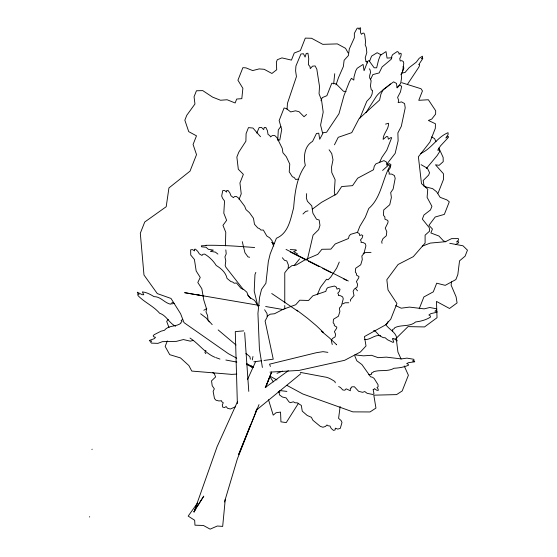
<?xml version="1.0" encoding="UTF-8"?>
<svg xmlns="http://www.w3.org/2000/svg" width="557" height="557" viewBox="0 0 557 557"><rect width="100%" height="100%" fill="white"/><g stroke="black" fill="none" stroke-linecap="round" stroke-linejoin="round"><path stroke-width="0.84" d="M284.759 308.996L284.759 305.542M284.759 302.945L284.773 272.728L288.157 268.397L288.415 265.069L286.778 260.927L284.543 260.342L282.302 257.731M333.664 83.926L334.729 73.726M277.769 139.835L278.312 129.934L280.86 126.432M287.071 109.297L287.454 103.303L296.435 76.643L295.607 70.885L295.92 66.018L300.912 54.022L303.468 53.737L305.083 57.072L306.259 53.43L307.924 53.249L308.745 58.582L308.355 64.668L309.964 66.478L310.291 68.636L312.484 66.199L315.095 65.914L316.815 69.152L319.523 86.481L319.05 93.785L321.556 100.149L323.199 112.131L320.588 125.074L322.531 132.956M306.642 193.641L306.35 197.916L307.415 201.293L311.774 205.853L312.895 213.199L316.487 219.193L319.147 220.008L319.969 225.397L318.646 229.672L313.062 235.158L307.36 259.618M225.265 499.344L222.675 526.407L217.307 526.017L210.128 529.15L203.458 525.488L194.971 525.181L194.665 520.266L188.182 516.102L197.443 503.11L194.017 511.994L196.238 508.388M386.92 165.373L387.101 163.751L395.157 153.384L398.116 140.803L397.872 132.921L401.305 126.335L405.204 107.891L404.584 103.553L401.569 101.91L398.171 102.613L398.666 100.323L397.601 97.419L400.462 91.933L401.681 86.265L399.752 85.214L397.002 87.804L396.535 83.453L393.59 81.844L383.265 89.566L380.974 93.959L379.596 100.037L359.007 118.745L351.752 132.65L338.238 137.314L334.451 144.813M451.525 281.863L451.114 285.128L456.086 296.797L457.081 302.911L449.52 308.487L436.479 301.428L437.029 317.713L424.538 326.931L408.037 326.618L396.208 338.301L397.935 352.052L401.075 359M350.353 301.198L350.555 299.652L354.022 295.558L353.131 291.255L354.273 289.111L357.072 287.175L357.587 284.265L356.431 281.557L358.708 277.894L358.938 276.571L356.403 275.033L356.431 273.494L355.324 272.129L355.672 268.265L360.734 264.777L362.287 259.555L361.848 255.976L363.93 253.519L365.914 245.797L365.35 243.757L363.268 242.58L361.006 242.399L361.256 241.446L360.442 239.983L362.182 237.936L362.802 235.569L361.472 234.81L359.711 235.576L359.244 233.557L357.211 232.401L350.534 234.372L349.148 236.008L348.438 238.542L335.244 243.952L330.844 249.146L321.925 249.278L317.803 254.354L305.006 259.834L296.206 265.035L291.84 265.696L288.61 268.154M340.146 406.519L338.586 418.363L340.988 420.41L341.998 422.401L340.299 428.347L337.834 429.099L335.321 428.194L335.14 429.913L333.525 430.401L331.255 428.521L329.988 426.035L327.892 425.729L326.973 424.963L325.455 426.467L322.935 427.233L320.338 426.39L312.909 420.277L311.391 417.297L307.158 415.431L302.256 411.143L301.323 405.419L297.236 402.815L295.071 402.781L293.379 401.82L290.197 402.69L288.853 401.715L286.11 397.872L282.427 397.044L279.489 394.899L278.966 391.724M252.3 359.919L252.969 356.515M224.485 501.989L237.359 458.905L257.007 409.096M336.031 84.852L338.482 77.653L343.356 66.541L344.115 60.295L348.417 55.519L349.281 49.03L354.363 37.765L354.356 33.302L357.121 28.226L358.395 28.087L359.119 29.479L359.787 27.941L360.616 27.85L360.56 32.64L361.43 34.297L362.572 33.253L363.874 33.114L364.654 34.464L365.594 41.719L365.19 44.79L366.283 47.449L366.812 52.469L365.211 57.928L365.991 61.221L366.868 61.743L367.237 62.997M259.012 404.612L238.591 454.693L250.114 425.833M265.619 387.588L271.6 372.194M91.968 449.569L92.121 449.179M89.538 517.035L89.691 516.638M167.337 340.919L165.171 346.426L169.725 354.67L180.503 357.935L188.879 365.559L191.768 371.066L231.691 374.381L236.795 374.081M239.064 199.35L241.23 193.843L239.942 182.995L243.353 174.348L238.319 169.265L236.864 157.039L238.814 152.11L245.895 141.193L246.09 133.631L248.457 127.616L252.955 128.047L260.53 136.716M320.992 100.775L322.231 97.635L326.875 95.686L331.791 83.202L336.219 83.94L343.509 91.299L346.106 91.522M255.837 272.359L254.967 274.566L254.208 291.081L257.856 306.218M369.549 61.277L371.582 56.118L377.145 52.713L380.96 54.781M265.564 387.4L269.999 376.156M402.063 72.709L403.922 67.996L403.045 66.68M357.371 232.596L359.85 226.309L365.336 217.139L368.748 208.499C381.287 197.679 382.206 179.633 390.06 165.791L388.87 164.809L382.596 170.435M438.06 193.223L443.497 179.424L443.407 173.693L435.49 164.816L439.153 165.311L443.212 161.648L443.142 157.422L438.846 147.995M419.226 308.759L423.87 296.972L433.304 291.84L436.709 283.193L445.238 285.351L455.87 279.572L457.812 274.643L459.532 260.864L465.095 256.171L467.462 250.156L462.964 245.783L449.743 243.291M255.231 413.009L256.833 408.998M265.473 387.352L271.558 372.125M359.919 118.084L366.778 101.353L370.635 97.217L372.062 94.14L372.556 90.38L371.31 89.942L370.461 85.896L371.136 80.779L369.639 77.785L369.667 75.46L370.551 72.431L370.085 69.813L369.263 68.762M256.77 133.123L259.158 127.525L261.595 127.497L263.677 129.614L264.255 127.476L265.842 127.462L267.464 130.749L268.021 134.418L269.867 135.616L270.521 136.945L272.269 135.588L274.754 135.567L276.92 137.635L282.232 148.315L282.907 152.722L286.319 156.733L289.765 164.106L289.229 171.814L292.341 176.715L294.305 177.592L295.621 179.465L297.835 179.159L298.74 179.563M339.276 262.062L336.672 268.098L330.781 277.031L328.101 279.795L326.534 279.231L320.421 287.349L317.323 294.723M237.442 401.764L217.112 446.658L194.017 511.994L195.416 508.966L203.785 496.12L197.122 506.94M247.426 379.707L255.635 361.597M379.408 162.665L381.921 157.318L386.739 150.293L391.696 137.711L390.951 137.53L388.354 139.18L387.846 136.75L386.649 136.451L383.132 139.382C383.07 133.429 389.051 129.203 388.494 123.285L385.541 124.12M370.44 79.693L372.856 74.603L379.143 72.925L382.095 66.951L391.244 59.223L391.675 56.556L392.601 54.67L397.252 51.536L398.721 52.337L399.104 54.287L400.323 53.214L401.284 53.744L400.915 56.229L399.752 58.589L400.218 60.915L401.813 60.699L403.317 61.521L403.769 63.47L402.593 71.568L401.193 74.394L401.604 77.91L400.657 83.425L397.19 87.804M205.902 350.374L204.899 352.477L205.895 353.695M386.586 324.32L388.222 321.375M392.748 331.116L392.56 329.507L394.14 328.762L394.76 327.718C401.332 324.369 409.597 327.168 415.675 321.946C420.807 321.34 426.154 319.906 430.498 317.1L430.262 315.826L428.876 314.977L430.944 313.598L437.057 312.212L436.904 311.391L434.913 311.182L436.646 310.026L436.409 308.78L429.802 307.506L424.114 308.857L409.506 307.095L401.2 308.181L395.693 305.619M298.468 403.254L286.249 422.589L280.937 421.851L280.547 412.083L276.049 412.744L273.215 415.146L268.488 399.717M365.998 112.584L375.181 98.178C378.663 91.884 385.479 88.967 390.339 83.933M407.578 84.142L418.746 67.306L419.56 65.566L419.428 64.675L418.746 64.661L422.742 58.603L422.659 58.032L421.677 58.805L422.519 57.079L422.394 56.201L419.136 58.339L416.358 62.099L409.165 67.641L405.085 72.438L401.973 73.113L400.991 74.283M168.242 319.342L166.689 321.424L169.008 327.62M294.159 265.571L299.61 258.852M426.307 168.569L437.231 155.459L439.501 151.852L439.362 150.091L437.725 150.188L440.503 145.892L448.399 137.412L448.301 136.284L445.823 137.997L448.155 134.404L448.016 132.684C436.96 137.28 431.633 148.775 420.584 153.523M302.98 214.013L305.716 211.423L307.986 210.887M306.594 114.457L304.038 116.74L299.039 111.692L295.502 110.815L290.712 111.929L286.284 108.531L284.091 107.988L279.134 120.563L281.724 129.426L279.788 140.044L277.581 139.988M256.255 410.237L300.78 373.768M312.324 209.195L321.514 202.351L336.874 193.829L341.671 186.546L352.553 185.662L357.671 178.198L373.524 169.739L374.276 166.216L375.898 163.855L383.947 160.632L386.488 162.052L387.143 164.788L389.259 163.605L390.917 164.531L390.269 167.831L388.243 170.776L389.308 172.712L389.044 174.049L391.808 174.118L394.405 175.566L395.185 178.324L393.124 189.067L390.694 192.604L391.39 197.477L389.74 204.76L383.724 209.94L383.474 215.267L384.894 217.049L384.929 219.166L387.435 220.252L388.09 221.073L387.867 222.911L385.263 228.105L386.795 231.733L386.3 235.771L382.972 238.64L381.677 241.675L382.046 243.339M265.167 387.595L288.317 370.732M267.026 316.32L270.194 314.183L274.504 313.751L283.144 309.295L295.739 304.749L299.743 300.216L308.578 300.467L312.853 295.837L325.838 291.367L326.506 289.048L327.857 287.586L334.437 286.04L336.47 287.196L336.957 289.097L338.691 288.463L340.021 289.215L339.443 291.388L337.758 293.219L338.586 294.604L338.35 295.482L340.592 295.746L342.673 296.93L343.258 298.844L341.413 305.925L339.387 308.118L339.874 311.46L338.419 316.244L333.462 319.265L333.17 322.837L334.291 324.146L334.284 325.573L336.818 327.112L336.609 328.331L334.409 331.631L335.593 334.193L335.126 336.881L332.383 338.552L331.29 340.501L332.237 344.525M455.619 244.586L458.696 242.706L458.62 241.724L456.552 241.947L458.495 240.088L458.376 238.598L451.567 238.633L445.454 241.703L430.289 243.089L422.255 246.166M203.834 310.27L206.807 308.481M182.264 319.781L181.157 320.407L182.014 321.661L180.914 322.433L180.802 323.332C175.942 327.001 168.569 325.01 164.433 330.301L161.105 331.157L154.15 334.701L153.147 335.843L153.913 336.832L155.521 337.34L154.254 338.67L149.339 340.473L149.826 341.1L151.713 341.044L150.641 342.158L151.393 343.119L157.896 343.37L162.442 341.65L176.36 341.371L183.385 339.561L190.32 341.163L193.307 340.362M280.018 391.989L278.194 391.808M342.666 303.962L345.159 302.764L348.766 302.75M235.667 406.721L230.396 408.991L227.583 408.302L226.135 406.582L224.506 407.55L222.668 407.097L222.278 404.897L223.28 402.795L221.693 401.632L221.533 400.741L218.915 400.956L216.039 400.246L214.466 398.534L213.136 391.362L214.341 388.842L212.203 385.743L211.542 380.856L215.615 376.943L214.229 373.455L212.356 372.431M276.989 373.343L282.587 371.094M363.15 253.456L365.301 252.634L371.032 252.363M253.839 361.82L261.435 360.79M263.962 360.442L273.243 359.181L265.104 321.034L267.395 316.634L266.97 313.487L264.61 309.748M364.334 339.568C370.426 340.209 374.471 334.277 380.682 335.718M336.289 344.762L336.637 344.72L329.18 337.674L321.5 331.269L323.52 332.522L316.285 325.643L307.561 318.312L296.839 310.152L297.647 311.071L271.725 293.504M368.734 374.764L371.7 374.22L371.359 373.037L372.891 372.542L373.42 371.791C380.069 369.444 387.609 372.062 394.008 368.261C398.923 367.982 404.055 367.23 408.539 365.197L408.177 364.25L406.707 363.582L408.664 362.635L414.714 361.82L414.478 361.214L412.452 360.992L414.095 360.205L413.74 359.279L406.944 358.123L401.325 358.924L386.405 357.134L378.106 357.65L371.477 355.289L363.498 355.839L354.851 354.865M279.621 390.534L286.89 391.411M290.239 249.571L295.899 249.87L296.449 250.434L293.65 251.534L297.779 254.131M391.982 57.789L387.052 58.074L386.015 51.592L380.417 55.268L378.558 59.989L376.65 67.836L374.151 67.773L368.929 60.553L367.766 61.312L364.069 70.711L363.06 64.41L357.19 68.267L355.7 70.871L354.001 76.977L353.82 80.09L351.432 78.286L349.406 81.816L343.968 95.616L338.955 113.781L326.583 132.253L323.269 132.65L319.711 139.25L318.743 133.193L316.467 133.464L312.568 141.408C304.387 145.948 303.238 157.165 305.347 165.401C296.498 177.669 294.82 193.251 293.616 207.928C290.482 219.186 288.596 233.153 276.376 238.264L270.18 253.985L268.328 261.574L265.912 283.241L261.525 289.396L259.576 297.389L257.933 313.396L259.416 348.926L262.382 367.467M270.027 372.125L299.102 370.405L344.623 360.316L360.428 351.982L366.012 345.953L364.445 336.574L385.444 324.968L390.742 319.245L396.939 303.523L388.013 289.96L386.843 279.711L398.102 264.484L413.308 256.652L425.102 243.089L425.102 235.165L429.558 231.169L429.322 227.778L422.352 219.082L423.954 215.002L430.491 209.954L431.919 206.313L427.108 197.38L427.755 189.206L421.496 183.629L418.391 156.775L429.893 142.126L435.33 128.326L435.421 123.751L428.403 120.465L431.766 119.066L435.616 114.122L435.678 110.752L428.347 99.745L418.76 100.316L422.457 90.916L421.015 88.744L401.722 82.694M243.688 330.872L235.291 331.61L237.366 403.63M254.64 247.531C238.445 246.291 222.125 245.052 205.888 245.303L206.243 245.574L201.328 245.804L201.488 246.8L206.055 247.252L208.304 249.299L213.366 250.107L210.4 251.353L215.413 252.119L217.891 254.103M365.879 61.528L367.571 61.771M327.878 352.365L323.011 351.662L316.313 352.72L269.539 364.167L270.403 366.436M198.16 295.036L199.942 295.328M189.833 293.553L184.625 292.669L203.646 295.983M194.88 294.416L259.444 305.459M265.654 306.517L283.436 309.601M190.438 293.678L194.365 294.368M300.3 372.382L323.993 376.845C328.261 377.228 331.366 379.324 334.868 381.496L335.307 382.805M225.863 360.024L236.843 362.099M249.627 257.25L247.997 256.902L244.948 252.718L242.281 241.654M373.643 330.593L375.23 331.095L379.589 335.76L383.3 337.674L385.152 337.73L387.526 339.77L392.873 342.346L393.778 342.109L392.532 338.621L393.2 338.941L393.653 338.433L397.287 340.933L395.839 338.329L396.779 338.183C395.651 331.84 388.967 329.5 385.799 324.599M215.879 357.622L219.966 359.084M445.781 241.752L443.407 240.833L438.93 236.022L430.874 232.965L432.427 229.038L428.946 225.3L435.219 217L444.347 214.389L449.297 201.808L446.853 199.872L440.162 197.345L436.563 191.747L432.615 188.635L424.142 186.491L423.188 180.51L428.612 175.128L429.558 172.733L427.435 168.284L421.092 164.677M338.628 386.565L340.452 387.456L342.813 389.991L344.887 390.199L346.169 388.814L350.367 390.749L350.346 388.138L351.342 388.02L351.78 386.809L354.398 386.767L358.645 391.327L362.621 392.323L364.744 391.543L367.147 393.326L372.891 394.481L373.977 393.736L373.127 389.392L373.838 389.538L374.457 388.605L376.462 390.088L378.224 390.457L378.182 389.085L376.992 387.456L378.106 386.809L378.043 384.72L374.13 378.433L372.522 377.249L370.614 376.811L361.904 364.543L356.821 360.79L354.844 356.076M286.047 249.418L348.313 281.007M322.782 268.453L331.213 272.658M343.481 278.785L346.545 280.317M272.032 242.427L274.002 243.409M290.183 251.938L306.078 260.008M308.348 261.156L318.945 266.538M246.814 364.487L252.899 367.648M271.774 242.351L274.079 243.555M431.522 136.931L434.551 138.568L435.985 141.715M236.704 358.193L228.377 353.688L184.033 322.635L180.593 313.723L170.999 298.448L157.297 293.595L143.978 275.005L140.308 233.265L144.736 222.006L166.202 206.717L168.931 187.939L190.021 171.145L196.524 154.637L193.077 144.486L196.489 135.838L188.726 131.64L184.847 120.194L186.79 115.264L194.95 103.999L194.066 96.793L196.433 90.777L202.741 90.617L212.6 97.127L220.537 100.246L227.117 99.759L235.145 102.975L236.69 99.042L241.815 98.659L242.873 88.326L237.93 80.229L242.887 67.648L246.013 67.891L252.676 70.572L259.151 68.908L264.192 69.298L271.907 73.475L276.697 69.736L276.376 62.112L277.323 59.717L281.933 57.893L291.45 60.107L294.235 53.033L300.376 50.603L305.299 38.113L311.551 38.266L322.788 44.351L337.354 43.892L345.535 48.32L348.118 52.922M246.542 363.512L253.351 367.202M270.054 376.247L276.926 379.965M286.848 385.333L302.876 394.008L352.866 411.867L370.015 411.957L375.947 408.079L373.81 395.171L396.577 394.614L402.203 390.937L408.399 375.216L404.215 365.949M174.564 303.635L171.988 302.465L172.21 303.976L170.971 303.676L170.526 304.206C164.496 302.924 160.653 296.519 154.031 296.63C150.515 294.458 146.505 292.258 142.376 291.91L143.762 294.737L142.174 294.688L137.335 292.209L137.495 293.017L139.097 294.402L137.76 294.361L138.004 295.586C144.5 302.472 153.349 305.911 159.615 313.243C166.731 315.534 169.063 323.297 175.622 326.207M200.645 313.779L206.41 318.2L209.404 321.932M215.065 357.329C205.206 353.375 198.884 343.76 189.993 338.057M218.17 329.932L236.008 344.992M245.922 353.354L249.891 356.703L250.378 359.181M355.359 288.268L357.517 290.845M243.451 289.661L225.877 267.207L225.188 265.466L225.787 260.864L224.944 256.847L226.212 253.853L225.815 249.863M247.781 295.071L250.49 298.448M329.096 149.77L331.749 153.579L332.995 159.831L331.547 167.003L331.763 172.545L335.112 179.73L334.325 191.907L335.042 195.124M269.623 376.344L273.376 381.851M257.821 305.508L254.605 300.411L249.933 297.584L248.06 295.294L246.876 292.237L244.029 289.703L240.916 288.248L236.516 283.005L234.205 283.228L232.631 282.016L230.911 281.584L227.04 278.403C225.815 272.519 221.136 268.446 216.2 265.473C213.401 260.857 209.272 256.826 204.649 254.083L202.839 254.326L202.003 255.447L199.357 253.895L197.756 251.346L195.5 249.167L194.344 249.327L194.616 250.894L192.409 249.592L190.64 249.828L190.738 255.064L194.414 259.458L196.175 270.974L200.242 277.428L197.805 282.49L201.836 288.707L203.778 300.056L206.584 308.968L206.006 311.906L207.601 315.603L207.963 319.983L212.196 324.627M273.772 246.034L272.686 244.091L272.136 240.784L269.72 237.839L266.789 235.987L263.35 230.055L260.885 230.034L259.506 228.614L257.807 227.973L254.465 224.241L253.477 218.281L249.425 212.649L246.006 209.613L244.669 206.222L238.549 198.069L236.467 196.51L234.518 196.572L233.39 197.644L230.967 195.744L229.86 192.917L227.987 190.41L226.741 190.445L226.678 192.109L224.652 190.515L222.744 190.578L221.679 196.029L222.57 198.292L224.548 201L223.81 213.178L226.629 220.335L222.946 225.348L225.773 232.248L225.425 245.867M251.687 365.789L252.008 367.446M244.655 332.578L248.777 391.383"/></g></svg>
